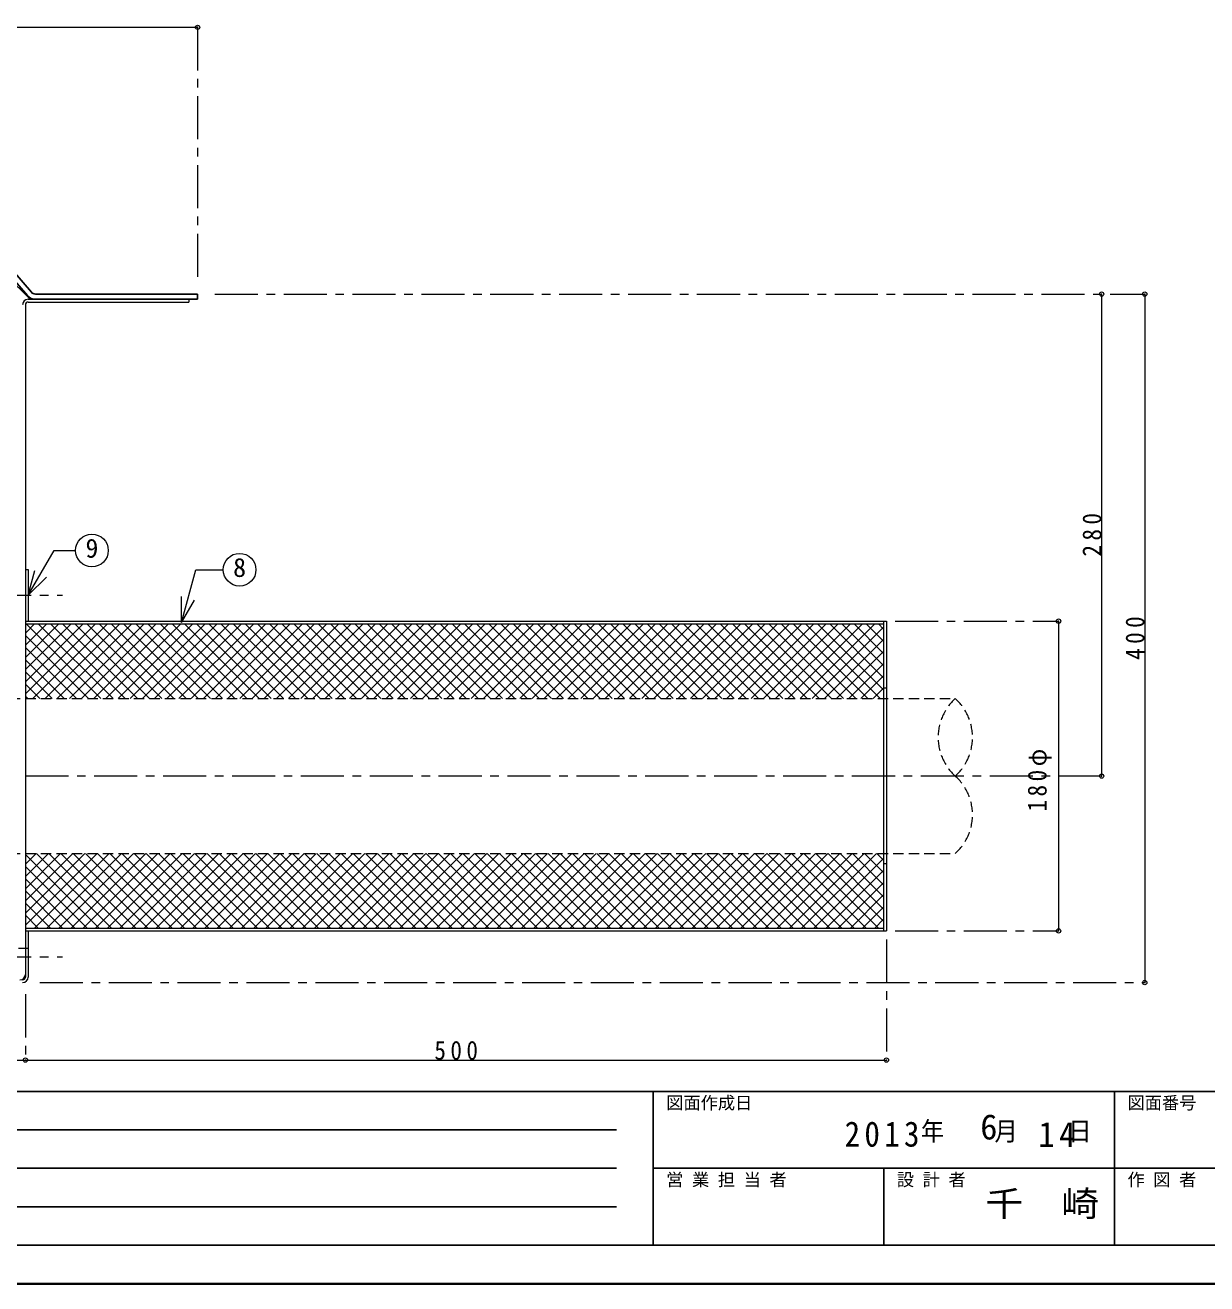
# Model space of a CAD drawing. Units: millimetres at full size, sheet at 1:5; details may follow other scales. Extents: x -1057 to 968, y -699 to 706.
# Drawn here: x -437 to 249, y -699 to 32 of the extents above; entities that cross this region are included whole.
import ezdxf
from ezdxf.enums import TextEntityAlignment as Align

# ---------------------------------------------------------------- set-up
doc = ezdxf.new("R2010")
doc.units = ezdxf.units.MM
doc.header["$LTSCALE"] = 5
doc.header["$PDMODE"] = 32
doc.header["$PDSIZE"] = 2.5
doc.linetypes.add('CHAIN1', pattern=[8, 5, -1, 1, -1])
doc.linetypes.add('DASHED1', pattern=[1.8, 1.2, -0.6])
doc.layers.add('0-0_ﾚｲﾔ1', color=4, linetype='Continuous', lineweight=9)
doc.styles.add('ＭＳ ゴシック', font='')
doc.styles.get('ＭＳ ゴシック').set_extended_font_data('MS Gothic')

msp = doc.modelspace()

# ---------------------------------------------------------------- linework, layer by layer
at = {"layer": '0-0_ﾚｲﾔ1'}
for p, q in [((-936.961, 30.682), (-336.961, 30.682)), ((-448.129, -113.414), (-434.225, -127.318)), ((-433.948, -127.318), (-433.469, -126.839)), ((188.039, -124.318), (188.039, -404.318)), ((213.039, -124.318), (213.039, -524.318)), ((163.039, -314.318), (163.039, -494.318)), ((-436.961, -356.606), (-396.274, -315.918)), ((-436.961, -349.534), (-403.345, -315.918)), ((-436.961, -342.463), (-410.416, -315.918)), ((-436.961, -335.392), (-417.487, -315.918)), ((-436.961, -328.321), (-424.558, -315.918)), ((-436.961, -321.25), (-431.629, -315.918)), ((-436.544, -315.918), (-393.144, -359.318)), ((-432.602, -359.318), (-389.202, -315.918)), ((-429.473, -315.918), (-386.073, -359.318)), ((-425.531, -359.318), (-382.131, -315.918)), ((-422.402, -315.918), (-379.002, -359.318)), ((-418.46, -359.318), (-375.06, -315.918)), ((-415.331, -315.918), (-371.931, -359.318)), ((-411.389, -359.318), (-367.989, -315.918)), ((-408.26, -315.918), (-364.86, -359.318)), ((-404.318, -359.318), (-360.918, -315.918)), ((-401.189, -315.918), (-357.789, -359.318)), ((-397.247, -359.318), (-353.847, -315.918)), ((-394.118, -315.918), (-350.718, -359.318)), ((-390.176, -359.318), (-346.776, -315.918)), ((-387.046, -315.918), (-343.646, -359.318)), ((-383.105, -359.318), (-339.705, -315.918)), ((-379.975, -315.918), (-336.575, -359.318)), ((-376.034, -359.318), (-332.634, -315.918)), ((-372.904, -315.918), (-329.504, -359.318)), ((-368.963, -359.318), (-325.563, -315.918)), ((-365.833, -315.918), (-322.433, -359.318)), ((-361.892, -359.318), (-318.492, -315.918)), ((-358.762, -315.918), (-315.362, -359.318)), ((-354.821, -359.318), (-311.421, -315.918)), ((-351.691, -315.918), (-308.291, -359.318)), ((-347.75, -359.318), (-304.35, -315.918)), ((-344.62, -315.918), (-301.22, -359.318)), ((-340.679, -359.318), (-297.279, -315.918)), ((-337.549, -315.918), (-294.149, -359.318)), ((-333.608, -359.318), (-290.208, -315.918)), ((-330.478, -315.918), (-287.078, -359.318)), ((-326.536, -359.318), (-283.136, -315.918)), ((-323.407, -315.918), (-280.007, -359.318)), ((-319.465, -359.318), (-276.065, -315.918)), ((-316.336, -315.918), (-272.936, -359.318)), ((-312.394, -359.318), (-268.994, -315.918)), ((-309.265, -315.918), (-265.865, -359.318)), ((-305.323, -359.318), (-261.923, -315.918)), ((-302.194, -315.918), (-258.794, -359.318)), ((-298.252, -359.318), (-254.852, -315.918)), ((-295.123, -315.918), (-251.723, -359.318)), ((-291.181, -359.318), (-247.781, -315.918)), ((-288.052, -315.918), (-244.652, -359.318)), ((-284.11, -359.318), (-240.71, -315.918)), ((-280.98, -315.918), (-237.58, -359.318)), ((-277.039, -359.318), (-233.639, -315.918)), ((-273.909, -315.918), (-230.509, -359.318)), ((-269.968, -359.318), (-226.568, -315.918)), ((-266.838, -315.918), (-223.438, -359.318)), ((-262.897, -359.318), (-219.497, -315.918)), ((-259.767, -315.918), (-216.367, -359.318)), ((-255.826, -359.318), (-212.426, -315.918)), ((-252.696, -315.918), (-209.296, -359.318)), ((-248.755, -359.318), (-205.355, -315.918)), ((-245.625, -315.918), (-202.225, -359.318)), ((-241.684, -359.318), (-198.284, -315.918)), ((-238.554, -315.918), (-195.154, -359.318)), ((-234.613, -359.318), (-191.213, -315.918)), ((-231.483, -315.918), (-188.083, -359.318)), ((-227.541, -359.318), (-184.141, -315.918)), ((-224.412, -315.918), (-181.012, -359.318)), ((-220.47, -359.318), (-177.07, -315.918)), ((-217.341, -315.918), (-173.941, -359.318)), ((-213.399, -359.318), (-169.999, -315.918)), ((-210.27, -315.918), (-166.87, -359.318)), ((-206.328, -359.318), (-162.928, -315.918)), ((-203.199, -315.918), (-159.799, -359.318)), ((-199.257, -359.318), (-155.857, -315.918)), ((-196.128, -315.918), (-152.728, -359.318)), ((-192.186, -359.318), (-148.786, -315.918)), ((-189.057, -315.918), (-145.657, -359.318)), ((-185.115, -359.318), (-141.715, -315.918)), ((-181.985, -315.918), (-138.585, -359.318)), ((-178.044, -359.318), (-134.644, -315.918)), ((-174.914, -315.918), (-131.514, -359.318)), ((-170.973, -359.318), (-127.573, -315.918)), ((-167.843, -315.918), (-124.443, -359.318)), ((-163.902, -359.318), (-120.502, -315.918)), ((-160.772, -315.918), (-117.372, -359.318)), ((-156.831, -359.318), (-113.431, -315.918)), ((-153.701, -315.918), (-110.301, -359.318)), ((-149.76, -359.318), (-106.36, -315.918)), ((-146.63, -315.918), (-103.23, -359.318)), ((-142.689, -359.318), (-99.289, -315.918)), ((-139.559, -315.918), (-96.159, -359.318)), ((-135.618, -359.318), (-92.218, -315.918)), ((-132.488, -315.918), (-89.088, -359.318)), ((-128.547, -359.318), (-85.147, -315.918)), ((-125.417, -315.918), (-82.017, -359.318)), ((-121.475, -359.318), (-78.075, -315.918)), ((-118.346, -315.918), (-74.946, -359.318)), ((-114.404, -359.318), (-71.004, -315.918)), ((-111.275, -315.918), (-67.875, -359.318)), ((-107.333, -359.318), (-63.933, -315.918)), ((-104.204, -315.918), (-60.804, -359.318)), ((-100.262, -359.318), (-56.862, -315.918)), ((-97.133, -315.918), (-53.733, -359.318)), ((-93.191, -359.318), (-49.791, -315.918)), ((-90.062, -315.918), (-46.662, -359.318)), ((-86.12, -359.318), (-42.72, -315.918)), ((-82.991, -315.918), (-39.591, -359.318)), ((-79.049, -359.318), (-35.649, -315.918)), ((-75.919, -315.918), (-32.519, -359.318)), ((-71.978, -359.318), (-28.578, -315.918)), ((-68.848, -315.918), (-25.448, -359.318)), ((-64.907, -359.318), (-21.507, -315.918)), ((-61.777, -315.918), (-18.377, -359.318)), ((-57.836, -359.318), (-14.436, -315.918)), ((-54.706, -315.918), (-11.306, -359.318)), ((-50.765, -359.318), (-7.365, -315.918)), ((-47.635, -315.918), (-4.235, -359.318)), ((-43.694, -359.318), (-0.294, -315.918)), ((-40.564, -315.918), (2.836, -359.318)), ((-36.623, -359.318), (6.777, -315.918)), ((-33.493, -315.918), (9.907, -359.318)), ((-29.552, -359.318), (13.848, -315.918)), ((-26.422, -315.918), (16.978, -359.318)), ((-22.481, -359.318), (20.919, -315.918)), ((-19.351, -315.918), (24.049, -359.318)), ((-15.409, -359.318), (27.991, -315.918)), ((-12.28, -315.918), (31.12, -359.318)), ((-8.338, -359.318), (35.062, -315.918)), ((-5.209, -315.918), (38.191, -359.318)), ((-1.267, -359.318), (42.133, -315.918)), ((1.862, -315.918), (45.262, -359.318)), ((5.804, -359.318), (49.204, -315.918)), ((8.933, -315.918), (52.333, -359.318)), ((12.875, -359.318), (56.275, -315.918)), ((16.004, -315.918), (59.404, -359.318)), ((19.946, -359.318), (61.439, -317.825)), ((23.075, -315.918), (61.439, -354.282)), ((30.147, -315.918), (61.439, -347.211)), ((37.218, -315.918), (61.439, -340.14)), ((44.289, -315.918), (61.439, -333.069)), ((51.36, -315.918), (61.439, -325.998)), ((58.431, -315.918), (61.439, -318.926)), ((-436.961, -322.572), (-400.215, -359.318)), ((27.017, -359.318), (61.439, -324.896)), ((-436.961, -329.643), (-407.286, -359.318)), ((34.088, -359.318), (61.439, -331.967)), ((-436.961, -336.714), (-414.357, -359.318)), ((41.159, -359.318), (61.439, -339.038)), ((-436.961, -343.786), (-421.428, -359.318)), ((-436.961, -350.857), (-428.499, -359.318)), ((48.23, -359.318), (61.439, -346.109)), ((-436.961, -357.928), (-435.57, -359.318)), ((55.301, -359.318), (61.439, -353.18)), ((61.439, -353.318), (61.439, -455.318)), ((63.039, -353.318), (63.039, -455.318)), ((-436.961, -490.956), (-395.323, -449.318)), ((-436.961, -483.885), (-402.394, -449.318)), ((-436.961, -476.814), (-409.465, -449.318)), ((-436.961, -469.743), (-416.536, -449.318)), ((-436.961, -462.672), (-423.608, -449.318)), ((-436.961, -455.6), (-430.679, -449.318)), ((-436.961, -449.852), (-394.094, -492.718)), ((-431.652, -492.718), (-388.252, -449.318)), ((-430.423, -449.318), (-387.023, -492.718)), ((-424.581, -492.718), (-381.181, -449.318)), ((-423.352, -449.318), (-379.952, -492.718)), ((-417.51, -492.718), (-374.11, -449.318)), ((-416.281, -449.318), (-372.881, -492.718)), ((-410.439, -492.718), (-367.039, -449.318)), ((-409.21, -449.318), (-365.81, -492.718)), ((-403.368, -492.718), (-359.968, -449.318)), ((-402.139, -449.318), (-358.739, -492.718)), ((-396.297, -492.718), (-352.897, -449.318)), ((-395.068, -449.318), (-351.668, -492.718)), ((-389.226, -492.718), (-345.826, -449.318)), ((-387.997, -449.318), (-344.597, -492.718)), ((-382.155, -492.718), (-338.755, -449.318)), ((-380.926, -449.318), (-337.526, -492.718)), ((-375.084, -492.718), (-331.684, -449.318)), ((-373.855, -449.318), (-330.455, -492.718)), ((-368.013, -492.718), (-324.613, -449.318)), ((-366.784, -449.318), (-323.384, -492.718)), ((-360.941, -492.718), (-317.541, -449.318)), ((-359.712, -449.318), (-316.312, -492.718)), ((-353.87, -492.718), (-310.47, -449.318)), ((-352.641, -449.318), (-309.241, -492.718)), ((-346.799, -492.718), (-303.399, -449.318)), ((-345.57, -449.318), (-302.17, -492.718)), ((-339.728, -492.718), (-296.328, -449.318)), ((-338.499, -449.318), (-295.099, -492.718)), ((-332.657, -492.718), (-289.257, -449.318)), ((-331.428, -449.318), (-288.028, -492.718)), ((-325.586, -492.718), (-282.186, -449.318)), ((-324.357, -449.318), (-280.957, -492.718)), ((-318.515, -492.718), (-275.115, -449.318)), ((-317.286, -449.318), (-273.886, -492.718)), ((-311.444, -492.718), (-268.044, -449.318)), ((-310.215, -449.318), (-266.815, -492.718)), ((-304.373, -492.718), (-260.973, -449.318)), ((-303.144, -449.318), (-259.744, -492.718)), ((-297.302, -492.718), (-253.902, -449.318)), ((-296.073, -449.318), (-252.673, -492.718)), ((-290.231, -492.718), (-246.831, -449.318)), ((-289.002, -449.318), (-245.602, -492.718)), ((-283.16, -492.718), (-239.76, -449.318)), ((-281.931, -449.318), (-238.531, -492.718)), ((-276.089, -492.718), (-232.689, -449.318)), ((-274.86, -449.318), (-231.46, -492.718)), ((-269.018, -492.718), (-225.618, -449.318)), ((-267.789, -449.318), (-224.389, -492.718)), ((-261.947, -492.718), (-218.547, -449.318)), ((-260.718, -449.318), (-217.318, -492.718)), ((-254.875, -492.718), (-211.475, -449.318)), ((-253.646, -449.318), (-210.246, -492.718)), ((-247.804, -492.718), (-204.404, -449.318)), ((-246.575, -449.318), (-203.175, -492.718)), ((-240.733, -492.718), (-197.333, -449.318)), ((-239.504, -449.318), (-196.104, -492.718)), ((-233.662, -492.718), (-190.262, -449.318)), ((-232.433, -449.318), (-189.033, -492.718)), ((-226.591, -492.718), (-183.191, -449.318)), ((-225.362, -449.318), (-181.962, -492.718)), ((-219.52, -492.718), (-176.12, -449.318)), ((-218.291, -449.318), (-174.891, -492.718)), ((-212.449, -492.718), (-169.049, -449.318)), ((-211.22, -449.318), (-167.82, -492.718)), ((-205.378, -492.718), (-161.978, -449.318)), ((-204.149, -449.318), (-160.749, -492.718)), ((-198.307, -492.718), (-154.907, -449.318)), ((-197.078, -449.318), (-153.678, -492.718)), ((-191.236, -492.718), (-147.836, -449.318)), ((-190.007, -449.318), (-146.607, -492.718)), ((-184.165, -492.718), (-140.765, -449.318)), ((-182.936, -449.318), (-139.536, -492.718)), ((-177.094, -492.718), (-133.694, -449.318)), ((-175.865, -449.318), (-132.465, -492.718)), ((-170.023, -492.718), (-126.623, -449.318)), ((-168.794, -449.318), (-125.394, -492.718)), ((-162.952, -492.718), (-119.552, -449.318)), ((-161.723, -449.318), (-118.323, -492.718)), ((-155.881, -492.718), (-112.481, -449.318)), ((-154.652, -449.318), (-111.252, -492.718)), ((-148.809, -492.718), (-105.409, -449.318)), ((-147.58, -449.318), (-104.18, -492.718)), ((-141.738, -492.718), (-98.338, -449.318)), ((-140.509, -449.318), (-97.109, -492.718)), ((-134.667, -492.718), (-91.267, -449.318)), ((-133.438, -449.318), (-90.038, -492.718)), ((-127.596, -492.718), (-84.196, -449.318)), ((-126.367, -449.318), (-82.967, -492.718)), ((-120.525, -492.718), (-77.125, -449.318)), ((-119.296, -449.318), (-75.896, -492.718)), ((-113.454, -492.718), (-70.054, -449.318)), ((-112.225, -449.318), (-68.825, -492.718)), ((-106.383, -492.718), (-62.983, -449.318)), ((-105.154, -449.318), (-61.754, -492.718)), ((-99.312, -492.718), (-55.912, -449.318)), ((-98.083, -449.318), (-54.683, -492.718)), ((-92.241, -492.718), (-48.841, -449.318)), ((-91.012, -449.318), (-47.612, -492.718)), ((-85.17, -492.718), (-41.77, -449.318)), ((-83.941, -449.318), (-40.541, -492.718)), ((-78.099, -492.718), (-34.699, -449.318)), ((-76.87, -449.318), (-33.47, -492.718)), ((-71.028, -492.718), (-27.628, -449.318)), ((-69.799, -449.318), (-26.399, -492.718)), ((-63.957, -492.718), (-20.557, -449.318)), ((-62.728, -449.318), (-19.328, -492.718)), ((-56.886, -492.718), (-13.486, -449.318)), ((-55.657, -449.318), (-12.257, -492.718)), ((-49.815, -492.718), (-6.415, -449.318)), ((-48.585, -449.318), (-5.185, -492.718)), ((-42.743, -492.718), (0.657, -449.318)), ((-41.514, -449.318), (1.886, -492.718)), ((-35.672, -492.718), (7.728, -449.318)), ((-34.443, -449.318), (8.957, -492.718)), ((-28.601, -492.718), (14.799, -449.318)), ((-27.372, -449.318), (16.028, -492.718)), ((-21.53, -492.718), (21.87, -449.318)), ((-20.301, -449.318), (23.099, -492.718)), ((-14.459, -492.718), (28.941, -449.318)), ((-13.23, -449.318), (30.17, -492.718)), ((-7.388, -492.718), (36.012, -449.318)), ((-6.159, -449.318), (37.241, -492.718)), ((-0.317, -492.718), (43.083, -449.318)), ((0.912, -449.318), (44.312, -492.718)), ((6.754, -492.718), (50.154, -449.318)), ((7.983, -449.318), (51.383, -492.718)), ((13.825, -492.718), (57.225, -449.318)), ((15.054, -449.318), (58.454, -492.718)), ((20.896, -492.718), (61.439, -452.175)), ((22.125, -449.318), (61.439, -488.632)), ((29.196, -449.318), (61.439, -481.561)), ((36.267, -449.318), (61.439, -474.49)), ((43.338, -449.318), (61.439, -467.419)), ((50.409, -449.318), (61.439, -460.348)), ((57.481, -449.318), (61.439, -453.277)), ((-436.961, -456.923), (-401.165, -492.718)), ((27.967, -492.718), (61.439, -459.246)), ((-436.961, -463.994), (-408.236, -492.718)), ((35.038, -492.718), (61.439, -466.317)), ((-436.961, -471.065), (-415.307, -492.718)), ((42.109, -492.718), (61.439, -473.388)), ((-436.961, -478.136), (-422.378, -492.718)), ((49.18, -492.718), (61.439, -480.46)), ((-436.961, -485.207), (-429.45, -492.718)), ((56.252, -492.718), (61.439, -487.531)), ((-436.961, -492.278), (-436.521, -492.718)), ((-836.961, -569.318), (-436.961, -569.318)), ((-436.961, -569.318), (63.039, -569.318))]:
    msp.add_line(p, q, dxfattribs=at)
at = {"layer": '0-0_ﾚｲﾔ1', "linetype": 'CHAIN1'}
for p, q in [((-336.961, 30.682), (-336.961, -114.318)), ((-326.961, -124.318), (213.039, -124.318)), ((-458.561, -299.318), (-415.361, -299.318)), ((68.039, -314.318), (163.039, -314.318)), ((188.039, -404.318), (-516.961, -404.318)), ((68.039, -494.318), (163.039, -494.318)), ((63.039, -499.318), (63.039, -569.318)), ((-458.561, -509.318), (-415.361, -509.318)), ((-428.561, -524.318), (213.039, -524.318)), ((-436.961, -531.118), (-436.961, -569.318))]:
    msp.add_line(p, q, dxfattribs=at)
at = {"layer": '0-0_ﾚｲﾔ1', "color": 5, "lineweight": 25}
for p, q in [((-435.683, -125.215), (-446.581, -112.493)), ((-433.399, -123.27), (-444.303, -110.541)), ((-336.961, -124.318), (-431.12, -124.318)), ((-336.961, -127.318), (-431.12, -127.318)), ((-336.961, -124.318), (-336.961, -127.318))]:
    msp.add_line(p, q, dxfattribs=at)
at = {"layer": '0-0_ﾚｲﾔ1', "color": 7, "lineweight": 18}
for p, q in [((-436.961, -130.518), (-436.961, -521.118)), ((-435.361, -127.318), (-431.12, -127.318)), ((-435.361, -128.918), (-341.961, -128.918)), ((-341.961, -127.318), (-341.961, -128.918)), ((-435.361, -299.318), (-431.479, -284.829)), ((-435.361, -299.318), (-424.754, -288.712)), ((-346.271, -315.092), (-346.271, -300.092)), ((-346.271, -315.092), (-338.771, -302.102)), ((-436.961, -314.318), (63.039, -314.318)), ((61.439, -314.318), (61.439, -353.318)), ((63.039, -314.318), (63.039, -353.318)), ((-436.961, -315.918), (61.439, -315.918)), ((63.039, -353.318), (61.439, -353.318)), ((63.039, -455.318), (61.439, -455.318)), ((61.439, -455.318), (61.439, -494.318)), ((63.039, -455.318), (63.039, -494.318)), ((-436.961, -492.718), (61.439, -492.718)), ((-436.961, -494.318), (63.039, -494.318)), ((-435.361, -494.318), (-435.361, -521.118)), ((-436.961, -504.318), (-435.361, -504.318))]:
    msp.add_line(p, q, dxfattribs=at)
at = {"layer": '0-0_ﾚｲﾔ1', "linetype": 'DASHED1'}
for p, q in [((-454.961, -359.318), (103.039, -359.318)), ((-454.961, -449.318), (103.039, -449.318)), ((-836.961, -504.318), (-436.961, -504.318))]:
    msp.add_line(p, q, dxfattribs=at)
at = {"layer": '0-0_ﾚｲﾔ1', "color": 6, "lineweight": 25}
for p, q in [((-1034.461, -587.532), (945.539, -587.532)), ((-72.318, -676.818), (-72.318, -587.532)), ((195.539, -587.532), (195.539, -676.818)), ((-558.032, -609.854), (-93.747, -609.854)), ((-93.747, -632.175), (-558.032, -632.175)), ((945.539, -632.175), (-72.318, -632.175)), ((61.611, -676.818), (61.611, -632.175)), ((-93.747, -654.497), (-558.032, -654.497)), ((945.539, -676.818), (-1034.461, -676.818))]:
    msp.add_line(p, q, dxfattribs=at)
at = {"layer": '0-0_ﾚｲﾔ1', "color": 1, "lineweight": 40}
msp.add_line((968.039, -699.318), (-1056.961, -699.318), dxfattribs=at)
at = {"layer": '0-0_ﾚｲﾔ1', "color": 7, "lineweight": 18}
for points in [[(-435.361, -299.318), (-420.306, -273.242), (-407.793, -273.242)], [(-436.961, -284.318), (-435.361, -284.318), (-435.361, -314.318)], [(-346.271, -315.092), (-338.054, -284.426), (-322.058, -284.426)]]:
    msp.add_lwpolyline(points, dxfattribs=at)
for centre in [(-398.293, -273.242), (-312.558, -284.426)]:
    msp.add_circle(centre, 9.5, dxfattribs=at)
at = {"layer": '0-0_ﾚｲﾔ1', "color": 5, "lineweight": 25}
for radius in [3, 6]:
    msp.add_arc((-431.12, -121.318), radius, 220.58497, 270, dxfattribs=at)
at = {"layer": '0-0_ﾚｲﾔ1', "color": 7, "lineweight": 18}
for centre, radius, start, end in [((-435.361, -130.518), 3.2, 90, 180), ((-435.361, -130.518), 1.6, 90, 180), ((-440.161, -519.518), 3.2, 270, 0), ((-438.561, -521.118), 1.6, 270, 0), ((-438.561, -521.118), 3.2, 270, 0)]:
    msp.add_arc(centre, radius, start, end, dxfattribs=at)
at = {"layer": '0-0_ﾚｲﾔ1', "linetype": 'DASHED1'}
for centre, start, end in [((123.352, -381.818), 132.07502, 227.92498), ((82.727, -381.818), 312.07502, 47.92498), ((82.727, -426.818), 312.07502, 47.92498)]:
    msp.add_arc(centre, 30.312, start, end, dxfattribs=at)
at = {"layer": '0-0_ﾚｲﾔ1'}
for p in [(-336.961, 30.682), (188.039, -124.318), (213.039, -124.318), (163.039, -314.318), (188.039, -404.318), (163.039, -494.318), (213.039, -524.318), (-436.961, -569.318), (63.039, -569.318)]:
    msp.add_point(p, dxfattribs=at)

# ---------------------------------------------------------------- texts
at = {"layer": '0-0_ﾚｲﾔ1', "color": 7, "style": 'ＭＳ ゴシック'}
for s, height, p in [('9', 11, (-402.043, -280.742)), ('8', 11, (-316.308, -291.926)), ('図面作成日', 7.331, (-64.818, -600.032)), ('図面番号', 7.331, (203.039, -600.032)), ('6', 14.66, (117.539, -619.854)), ('営 業 担 当 者', 7.331, (-64.818, -644.675)), ('設 計 者', 7.331, (69.111, -644.675)), ('作 図 者', 7.331, (203.039, -644.675))]:
    msp.add_text(s, height=height, dxfattribs=at).set_placement(p, align=Align.BOTTOM_LEFT)
at = {"layer": '0-0_ﾚｲﾔ1', "color": 7, "style": 'ＭＳ ゴシック', "width": 1.1}
msp.add_text('千\u3000崎', height=14.66, dxfattribs=at).set_placement((120.539, -664.497), align=Align.BOTTOM_LEFT)
at = {"layer": '0-0_ﾚｲﾔ1', "color": 7, "char_height": 11, "attachment_point": 7, "rotation": 90, "style": 'ＭＳ ゴシック'}
for s, insert in [('\\T1.38;\\W0.9;280', (188.039, -276.818)), ('\\T1.38;\\W0.9;400', (213.039, -336.818)), ('\\T1.3;\\W0.9;180φ', (159.039, -424.943))]:
    msp.add_mtext(s, dxfattribs=dict(at, insert=insert))
at = {"layer": '0-0_ﾚｲﾔ1', "color": 7, "attachment_point": 7, "style": 'ＭＳ ゴシック'}
for s, insert, char_height in [('\\T1.38;\\W0.9;500', (-199.461, -569.318), 11), ('\\T1.28;\\W0.9;2013', (38.789, -619.854), 14.66), ('\\T1.27;\\W0.9;年\\~\\~\\~月\\~\\~\\~日', (83.039, -617.354), 11), ('\\T1.27;\\W0.95;14', (151.289, -619.854), 14.66)]:
    msp.add_mtext(s, dxfattribs=dict(at, insert=insert, char_height=char_height))

doc.saveas('drawing.dxf')
